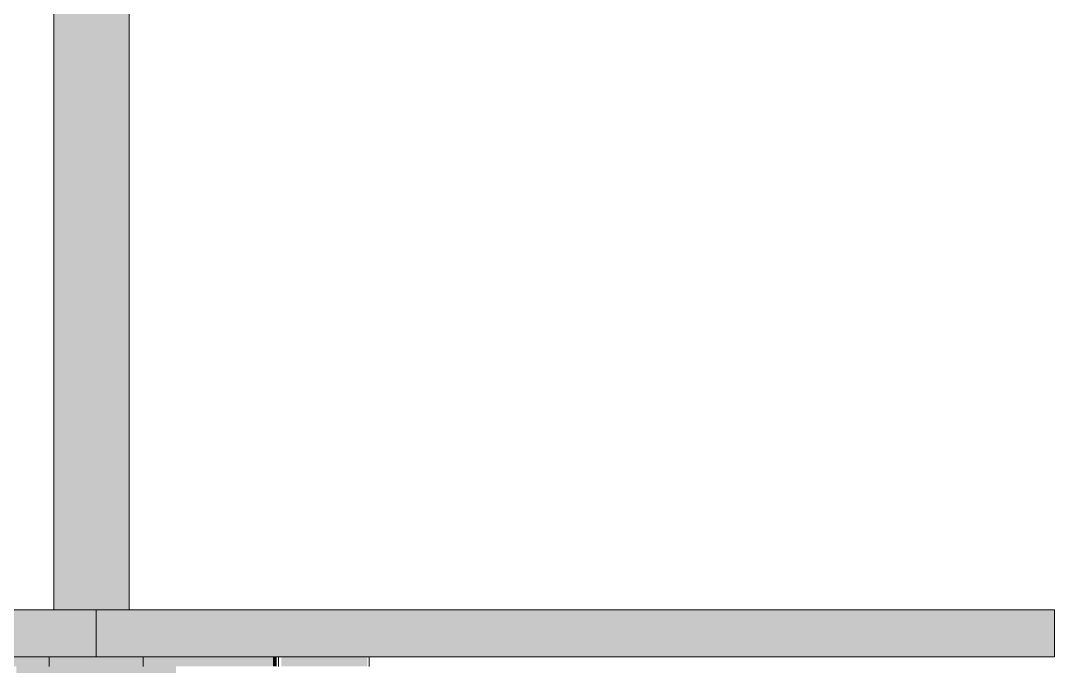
# Model space of a CAD drawing. Header units: inches. Extents: x -55396 to -733, y -290 to 853.
# Drawn here: x -26199.89 to -26172.43, y 28.5 to 45.66 of the extents above; entities that cross this region are included whole.
import ezdxf

# ---------------------------------------------------------------- set-up
doc = ezdxf.new("R2010")
doc.units = ezdxf.units.IN
doc.header["$MEASUREMENT"] = 0
doc.layers.add('A-GLAZ-CWMG', color=51, linetype='Continuous', lineweight=9)
doc.layers.add('I-FURN', color=30, linetype='Continuous', lineweight=9)

# ---------------------------------------------------------------- blocks, each defined once
blk = doc.blocks.new('Falcon 7700 Series Pedestal Base - 36_ Square Top x 30_ - Wheelchair Height-460525-Section 13')
at = {"layer": 'I-FURN'}
for points in [[(-26208.464, 28.75), (-26197.888, 28.75), (-26197.888, 30), (-26223.344, 30), (-26223.344, 28.75), (-26217.104, 28.75)], [(-26182.544, 28.75), (-26172.432, 28.75), (-26172.432, 30), (-26197.888, 30), (-26197.888, 28.75), (-26191.184, 28.75)], [(-26199.51, 28.5), (-26199.096, 28.5), (-26199.096, 28.75), (-26202.589, 28.75), (-26202.589, 28.5), (-26199.824, 28.5)], [(-26197.888, 28.5), (-26196.681, 28.5), (-26196.681, 28.75), (-26199.096, 28.75), (-26199.096, 28.5), (-26198.212, 28.5)], [(-26196.267, 28.5), (-26193.187, 28.5), (-26193.187, 28.75), (-26196.681, 28.75), (-26196.681, 28.5)], [(-26192.772, 28.5), (-26190.681, 28.5), (-26190.681, 28.75), (-26192.971, 28.75), (-26192.971, 28.5)], [(-26199.824, 0.75), (-26197.888, 0.75), (-26197.888, 28.5), (-26200.01, 28.5), (-26200.01, 0.75)], [(-26195.767, 0.75), (-26195.767, 28.5), (-26197.888, 28.5), (-26197.888, 0.75)]]:
    blk.add_hatch(color=256, dxfattribs=at).paths.add_polyline_path(points, flags=0)
for p, q in [((-26223.344, 30), (-26197.888, 30)), ((-26197.888, 30), (-26172.432, 30)), ((-26197.888, 28.75), (-26197.888, 30)), ((-26172.432, 28.75), (-26172.432, 30)), ((-26197.888, 28.75), (-26223.344, 28.75)), ((-26199.138, 28.75), (-26199.138, 28.5)), ((-26172.432, 28.75), (-26197.888, 28.75)), ((-26196.638, 28.5), (-26196.638, 28.75)), ((-26190.638, 28.5), (-26190.638, 28.75))]:
    blk.add_line(p, q, dxfattribs=at)
blk = doc.blocks.new('Falcon 7700 Series Pedestal Base - 36_ Square Top x 30_ - Wheelchair Height-V3-Section 13')
at = {"layer": 'I-FURN'}
blk.add_hatch(color=256, dxfattribs=at).paths.add_polyline_path([(-26193.187, 28.5), (-26193.09, 28.5), (-26193.09, 28.75), (-26193.187, 28.75), (-26193.187, 28.555)], flags=0)
blk.add_line((-26193.047, 28.5), (-26193.047, 28.75), dxfattribs=at)
blk = doc.blocks.new('Rectangular Mullion - Exterior 2_ x 4_5_-V39-Section 13')
at = {"layer": 'A-GLAZ-CWMG'}
blk.add_hatch(color=256, dxfattribs=at).paths.add_polyline_path([(-26197.888, 30), (-26197.015, 30), (-26197.015, 96), (-26199.015, 96), (-26199.015, 30), (-26198.176, 30)], flags=0)
for p, q in [((-26199.015, 96), (-26199.015, 30)), ((-26197.015, 96), (-26197.015, 30))]:
    blk.add_line(p, q, dxfattribs=at)

msp = doc.modelspace()

# ---------------------------------------------------------------- block references
at = {"layer": 'A-GLAZ-CWMG'}
msp.add_blockref('Rectangular Mullion - Exterior 2_ x 4_5_-V39-Section 13', (0, 0), dxfattribs=at)
at = {"layer": 'I-FURN'}
for name in ['Falcon 7700 Series Pedestal Base - 36_ Square Top x 30_ - Wheelchair Height-V3-Section 13', 'Falcon 7700 Series Pedestal Base - 36_ Square Top x 30_ - Wheelchair Height-460525-Section 13']:
    msp.add_blockref(name, (0, 0), dxfattribs=at)

doc.saveas('drawing.dxf')
